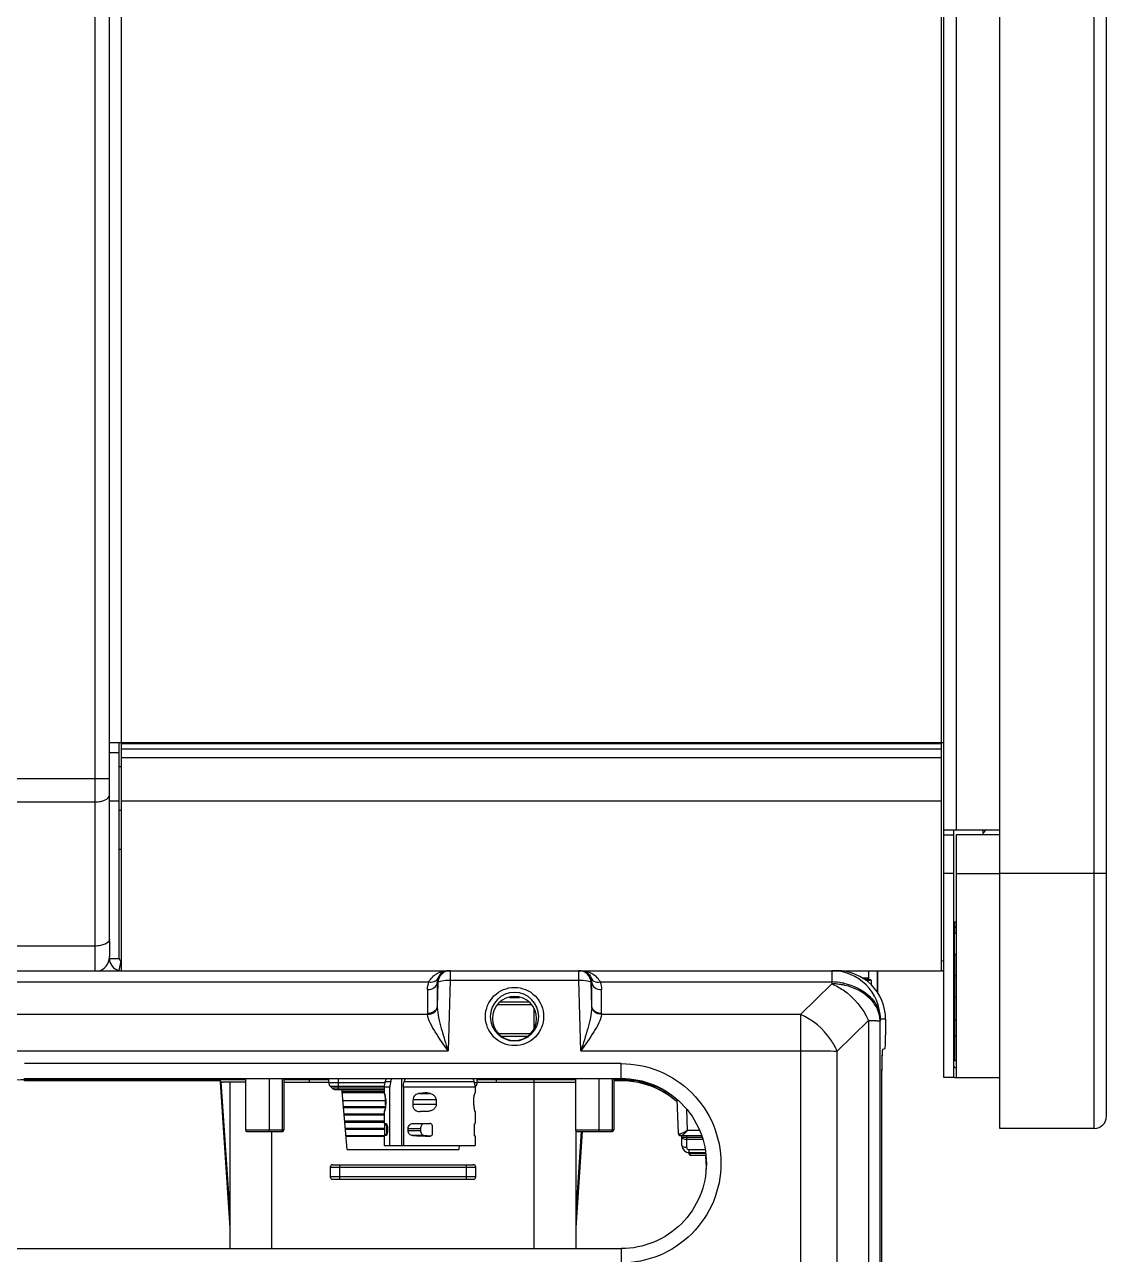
# Model space of a CAD drawing. Header units: millimetres. Extents: x 10297564 to 11610295, y -9287743 to -8409454.
# Drawn here: x 10508529 to 10513003, y -9101618 to -9096532 of the extents above; entities that cross this region are included whole.
import ezdxf

# ---------------------------------------------------------------- set-up
doc = ezdxf.new("R2010")
doc.units = ezdxf.units.MM
doc.header["$LTSCALE"] = 100
doc.layers.add('-0', color=7, linetype='Continuous')

# ---------------------------------------------------------------- blocks, each defined once
blk = doc.blocks.new('인버터 외형도')
at = {"layer": '-0', "linetype": 'Continuous'}
for p, q in [((107566, 35320.4), (107566, 46230.9)), ((107859.5, 35320.4), (107859.5, 46230.9)), ((107897.1, 35358), (107897.1, 46193.3)), ((107393, 35478.4), (107393, 46072.9)), ((104842.2, 35809.5), (104842.2, 45741.8)), ((107385.4, 35809.5), (107385.4, 45741.8)), ((104804.5, 35900.9), (104804.5, 45704.2)), ((107430.6, 45305.4), (107430.6, 36245.9)), ((104759.4, 39060), (104759.4, 35809.5)), ((104804.5, 36516.8), (107393, 36516.8)), ((104834.6, 35847.1), (104834.6, 36516.8)), ((104842.2, 36514.6), (107385.4, 36514.6)), ((104804.5, 36486.7), (104834.6, 36486.7)), ((104842.2, 36497.7), (107385.4, 36497.7)), ((104842.2, 36471.1), (107385.4, 36471.1)), ((104842.2, 36441.6), (104834.6, 36441.6)), ((104804.5, 36404.4), (104256.1, 36404.4)), ((104255.9, 36332.8), (104759.4, 36332.8)), ((104804.5, 36336.2), (104834.6, 36336.2)), ((104842.2, 36336.2), (107385.4, 36336.2)), ((104842.2, 36306.1), (104834.6, 36306.1)), ((107393, 36245.9), (107566, 36245.9)), ((107423.1, 36245.9), (107423.1, 35478.4)), ((107513.4, 36245.9), (107513.4, 36230.9)), ((107513.4, 36242), (107517.3, 36245.9)), ((107513.4, 36235.2), (107524, 36245.9)), ((107393, 36230.9), (107423.1, 36230.9)), ((107566, 36230.9), (107430.6, 36230.9)), ((107430.6, 36230.9), (107430.6, 35478.4)), ((104842.2, 36185.7), (104834.6, 36185.7)), ((107423.1, 36110.5), (107393, 36110.5)), ((107430.6, 36110.5), (107566, 36110.5)), ((107897.1, 36110.5), (107566, 36110.5)), ((107430.6, 35960.3), (107426.1, 35960.4)), ((107426.1, 35960.4), (107426.1, 35944.8)), ((107430.6, 35944.5), (107426.1, 35944.8)), ((107426.1, 35944.3), (107426.1, 35925.1)), ((104804.5, 35900.9), (104804.5, 35852)), ((107430.6, 35925), (107426.1, 35925.1)), ((107426.1, 35861), (107426.1, 35925.1)), ((104759.4, 35885.8), (104251.7, 35885.8)), ((107426.1, 35861), (107430.6, 35860.9)), ((107426.1, 35861), (107426.1, 35726.9)), ((104804.5, 35847.1), (104804.5, 35853.8)), ((104804.5, 35847.1), (104834.6, 35847.1)), ((104834.6, 35810.3), (104840.7, 35839.8)), ((104386.7, 35809.5), (107052.1, 35809.5)), ((105861.5, 35809.5), (105861.5, 35779.9)), ((106260.7, 35779.9), (106260.7, 35809.5)), ((107045.2, 35809.5), (107045.2, 35774.4)), ((107052.1, 35809.5), (107385.4, 35809.5)), ((107139.2, 35786.9), (107159.7, 35786.9)), ((107141.6, 35785.4), (107146.2, 35785.4)), ((107146.2, 35785.4), (107146.2, 35786.9)), ((107164.2, 35782.4), (107146.4, 35782.4)), ((107159.7, 35786.9), (107159.7, 35809.5)), ((107185.7, 35809.5), (107185.7, 35742.8)), ((107188.3, 35738.6), (107188.3, 35809.5)), ((107426.1, 35794.5), (107430.6, 35794.5)), ((104386.7, 35774.4), (105795.7, 35774.4)), ((105791.4, 35750.9), (105791.4, 35676.8)), ((105823.7, 35773), (105821.5, 35773)), ((105821.5, 35773), (105821.5, 35699)), ((105823.7, 35773), (105821.5, 35699)), ((105861.5, 35779.9), (105854.9, 35561)), ((105861.5, 35779.9), (106260.7, 35779.9)), ((106267.3, 35561), (106260.7, 35779.9)), ((106300.7, 35773), (106298.5, 35773)), ((106300.7, 35699), (106298.5, 35773)), ((106300.7, 35699), (106300.7, 35773)), ((106326.5, 35774.4), (107045.1, 35774.4)), ((106330.8, 35676.8), (106330.8, 35750.9)), ((106948, 35673.8), (107045.1, 35768.9)), ((107045.1, 35774.4), (107045.1, 35768.9)), ((107167.2, 35779.4), (107151.2, 35779.4)), ((107167.2, 35779.4), (107167.2, 35765)), ((106009.2, 35704.2), (106113.1, 35704.2)), ((106106.6, 35711.7), (106015.8, 35711.7)), ((106045.3, 35726.7), (106077, 35726.7)), ((107426.1, 35726.9), (107426.1, 35655.5)), ((107430.6, 35726.9), (107426.1, 35726.9)), ((105791.5, 35673.8), (104410.4, 35673.8)), ((106121.3, 35691.7), (106121.3, 35630.6)), ((106948, 35673.8), (106330.7, 35673.8)), ((106948, 35673.8), (106948, 34329.9)), ((107158.8, 35655.1), (107061.7, 35560)), ((107158.8, 35655.1), (107158.8, 34352.9)), ((107195.7, 35659.1), (107195.5, 35653.5)), ((107195.5, 34360.7), (107195.5, 35653.5)), ((107212.2, 35659.1), (107195.7, 35659.1)), ((107212.2, 35659.1), (107212.2, 35609)), ((107426.1, 35655.5), (107423.1, 35655.5)), ((107430.6, 35655.5), (107426.1, 35655.5)), ((107426.1, 35655.5), (107426.1, 35606.4)), ((106109.4, 35613.9), (106012.8, 35613.9)), ((106021.6, 35606.3), (106100.7, 35606.3)), ((107212.2, 35609), (107212.2, 35609.4)), ((107423.1, 35606.4), (107426.1, 35606.4)), ((107430.6, 35606.5), (107426.1, 35606.4)), ((107426.1, 35606.4), (107426.1, 35531.1)), ((104410.4, 35561), (105854.9, 35561)), ((106267.3, 35561), (106948, 35561)), ((107061.7, 34352), (107061.7, 35560)), ((107203.1, 35565.7), (107210.5, 35568.1)), ((106392.2, 35521.2), (104541.4, 35521.2)), ((106392.2, 35475.3), (106392.2, 35521.2)), ((107426.1, 35531.1), (107430.6, 35531.2)), ((104541.4, 35475.3), (106392.2, 35475.3)), ((104541.4, 35467.8), (104541.4, 35475.3)), ((105147.7, 35475.3), (105147.7, 35463.4)), ((105226.6, 35475.3), (105226.6, 35315.6)), ((105300.7, 35315.6), (105300.7, 35475.3)), ((105341.9, 35315.6), (105341.9, 35475.3)), ((105345.6, 35475.3), (105345.6, 35315.6)), ((105424.6, 35475.3), (105424.6, 35463.4)), ((105484.7, 35462.1), (105484.7, 35475.3)), ((105514.8, 35440.8), (105514.8, 35475.3)), ((105710.8, 35475.3), (105710.8, 35267.6)), ((105945.2, 35462.1), (105945.2, 35475.3)), ((106005.4, 35463.4), (106005.4, 35475.3)), ((106121.3, 35475.3), (106121.3, 34947.4)), ((106249.9, 35475.3), (106249.9, 35315.6)), ((106324.1, 35315.6), (106324.1, 35475.3)), ((106365.3, 35315.6), (106365.3, 35475.3)), ((106369, 35475.3), (106369, 35315.6)), ((106392.2, 35475.3), (106392.2, 35467.8)), ((107423.1, 35478.4), (107393, 35478.4)), ((107430.6, 35478.4), (107566, 35478.4)), ((104541.4, 35471.3), (105147.7, 35471.3)), ((105147.7, 35467.8), (104541.4, 35467.8)), ((105226.6, 35470.9), (105147.7, 35470.9)), ((105147.7, 35463.4), (105177.7, 35011.9)), ((105150.6, 35465), (105177.7, 35057.2)), ((105226.6, 35463.4), (105155.2, 35463.4)), ((105177.7, 35463.4), (105177.7, 34947.4)), ((105484.7, 35470.9), (105345.6, 35470.9)), ((105345.6, 35463.4), (105484.7, 35463.4)), ((105659, 35462.1), (105484.7, 35462.1)), ((105489.2, 35451.5), (105657, 35451.5)), ((105489.2, 35451.5), (105495.4, 35445.2)), ((105656.7, 35445.2), (105495.4, 35445.2)), ((105506, 35440.8), (105656.7, 35440.8)), ((105526.9, 35435), (105526.9, 35440.8)), ((105674.5, 35448.4), (105656.7, 35448.4)), ((105656.7, 35448.4), (105656.7, 35430.1)), ((105660, 35465.5), (105677.1, 35465.5)), ((105674.5, 35267.6), (105674.5, 35448.4)), ((105938.9, 35448.4), (105716.6, 35448.4)), ((105716.6, 35448.4), (105716.6, 35267.6)), ((105719.1, 35465.5), (105935.5, 35465.5)), ((105945.2, 35462.1), (105936.5, 35462.1)), ((105938.6, 35451.5), (105940.8, 35451.5)), ((105938.8, 35449.4), (105940.8, 35451.5)), ((105938.9, 35448.4), (105938.9, 35430.3)), ((106249.9, 35470.9), (105945.2, 35470.9)), ((105945.2, 35463.4), (106249.9, 35463.4)), ((106369, 35471.3), (106392.2, 35471.3)), ((106392.2, 35467.8), (106369, 35467.8)), ((105541.9, 35254.4), (105526.9, 35435)), ((105656.7, 35434.4), (105526.9, 35434.4)), ((105527.2, 35431.4), (105656.7, 35431.4)), ((105661.1, 35406.1), (105529.3, 35406.1)), ((105661.1, 35409.6), (105661.8, 35409.6)), ((105661.1, 35393), (105661.1, 35409.6)), ((105746.2, 35409.5), (105818.2, 35409.5)), ((105766.5, 35428.7), (105797.6, 35428.7)), ((105786.3, 35430.2), (105783.2, 35430.1)), ((105783.2, 35430.1), (105788.1, 35430.1)), ((105818.2, 35409.6), (105818.2, 35393)), ((105934.5, 35393), (105934.5, 35409.6)), ((105938.8, 35430.3), (105938.9, 35430.1)), ((105938.9, 35430.1), (105938.9, 35430.1)), ((106564.5, 35409.5), (106568.7, 35305.1)), ((105530.8, 35388.1), (105660.8, 35388.1)), ((105660.1, 35383.7), (105531.2, 35383.7)), ((105532.7, 35365.7), (105656.7, 35365.7)), ((105656.7, 35361.2), (105533, 35361.2)), ((105657.5, 35372.3), (105656.7, 35372.3)), ((105656.7, 35372.3), (105656.7, 35335.3)), ((105662, 35393), (105661.1, 35393)), ((105818.2, 35394.2), (105745.2, 35394.2)), ((105786.3, 35372.3), (105768.1, 35372.3)), ((105938.9, 35372.3), (105938.9, 35335.3)), ((106597.9, 35315.2), (106595.4, 35378.4)), ((105534.5, 35343.3), (105656.7, 35343.3)), ((105656.7, 35338.8), (105534.9, 35338.8)), ((105656.7, 35335.3), (105661.8, 35335.3)), ((105665.1, 35330.8), (105658.4, 35330.8)), ((105658.4, 35300.7), (105658.4, 35330.8)), ((105665.1, 35301.8), (105665.1, 35330.8)), ((105746.1, 35335.3), (105798.3, 35335.3)), ((105805.3, 35330.8), (105805.3, 35300.7)), ((105937.1, 35300.7), (105937.1, 35330.8)), ((105938, 35335.3), (105938.9, 35335.3)), ((105226.6, 35315.6), (105345.6, 35315.6)), ((105231.1, 35311.1), (105341.1, 35311.1)), ((105308.7, 34947.4), (105308.7, 35311.1)), ((105536.4, 35320.9), (105658.4, 35320.9)), ((105658.4, 35316.4), (105536.8, 35316.4)), ((105538.3, 35298.5), (105658.4, 35298.5)), ((105538.4, 35296.3), (105656.7, 35296.3)), ((105656.7, 35296.7), (105656.7, 35267.6)), ((105664.6, 35300.7), (105658.4, 35300.7)), ((105667.1, 35320.3), (105667.1, 35313.1)), ((105731.3, 35320.3), (105770.6, 35320.3)), ((105731.3, 35313.1), (105731.3, 35320.3)), ((105770.6, 35313.1), (105731.3, 35313.1)), ((105780.2, 35298.1), (105745.5, 35298.1)), ((105770.6, 35313.1), (105770.6, 35320.3)), ((105801.3, 35296.7), (105780.2, 35298.1)), ((105798.3, 35296.2), (105798, 35296.2)), ((105798.3, 35296.2), (105798, 35296.2)), ((105938.9, 35296.7), (105938, 35296.2)), ((105938, 35296.2), (105938, 35296.2)), ((105938.9, 35296.7), (105938.9, 35267.6)), ((106249.9, 35315.6), (106369, 35315.6)), ((106252.2, 34947.4), (106252.2, 35311.7)), ((106252.2, 35057.2), (106269.2, 35311.1)), ((106252.2, 35011.9), (106272.2, 35311.1)), ((106254.4, 35311.1), (106364.4, 35311.1)), ((106576.3, 35297.8), (106641.1, 35297.8)), ((106580.3, 35267.7), (106580.3, 35297.8)), ((106580.3, 35292.6), (106643.3, 35292.6)), ((106595.4, 35261.1), (106595.4, 35297.8)), ((106644.8, 35286), (106595.4, 35286)), ((106597.9, 35315.2), (106633.4, 35315.2)), ((107859.5, 35320.4), (107566, 35320.4)), ((105541.9, 35254.4), (105888.1, 35254.4)), ((105656.7, 35267.6), (105938.9, 35267.6)), ((105889.2, 35267.6), (105888.1, 35254.4)), ((106591.1, 35248.5), (106594.1, 35246.9)), ((106651.7, 35253.6), (106602.9, 35253.6)), ((106602.9, 35240.7), (106602.9, 35253.6)), ((106602.9, 35245.2), (106653.4, 35245.2)), ((106602.9, 35243.7), (106653.8, 35243.7)), ((106605.9, 35237.6), (106605.9, 35245.2)), ((106605.9, 35237.6), (106654.8, 35237.6)), ((105489.3, 35200), (105940.7, 35200)), ((105489.3, 35200), (105489.3, 35169.9)), ((105940.7, 35169.9), (105489.3, 35169.9)), ((105496.8, 35207.5), (105933.2, 35207.5)), ((105519.4, 35162.4), (105519.4, 35207.5)), ((105910.6, 35207.5), (105910.6, 35162.4)), ((105940.7, 35169.9), (105940.7, 35200)), ((105496.8, 35162.4), (105933.2, 35162.4)), ((104435.8, 34947.4), (106392.2, 34947.4)), ((106392.2, 34947.4), (106392.2, 34903))]:
    blk.add_line(p, q, dxfattribs=at)
for points in [[(107200.3, 34355.5), (107200.3, 35421.2), (107200.4, 35430.4), (107200.4, 35439.4), (107200.4, 35448.3), (107200.5, 35456.9), (107200.5, 35465.3), (107200.6, 35473.4), (107200.7, 35481.3), (107200.8, 35488.8), (107200.9, 35496.1), (107201, 35503), (107201.1, 35509.6), (107201.2, 35515.9), (107201.4, 35521.8), (107201.5, 35527.4), (107201.7, 35532.7), (107201.8, 35537.5), (107202, 35542.1), (107202.1, 35546.3), (107202.3, 35550.1), (107202.4, 35553.6), (107202.6, 35556.8), (107202.7, 35559.7), (107202.9, 35562.2), (107203.1, 35564.4), (107203.2, 35565.7)], [(106594.1, 35246.9), (106598.5, 35245.6), (106602.8, 35245.2)]]:
    blk.add_lwpolyline(points, dxfattribs=at)
for centre, radius, start, end in [((107426.1, 35957.4), 3.01, 89.5, 180), ((107425.7, 35941.5), 2.6, 168.3849, 179.9476), ((107478.4, 35947.6), 52.3, 183.109, 183.6004), ((107564.5, 38167.9), 2227.9, 266.4384, 266.5533), ((104759.4, 35852), 45.1, 283.0286, 0), ((104842.2, 35847.1), 37.6, 180, 258.463), ((104842.2, 35847.1), 7.52, 180, 270), ((107385.4, 35802), 37.6, 78.4336, 90), ((105857.8, 35774), 36.3, 160.5561, 174.4276), ((105861.6, 35771.7), 37.9, 90.0717, 177.9022), ((106260.7, 35771.7), 37.9, 2.098, 89.9284), ((106264.4, 35774), 36.3, 5.5587, 19.4408), ((107045.2, 35659), 150.5, 0.017, 89.9895), ((107061.7, 35659.1), 150.4, 0.005, 90.014), ((107143.1, 35785.4), 3.01, 311.6924, 0), ((107164.2, 35779.4), 3.01, 0, 90), ((107385.4, 35802), 7.52, 0, 90), ((105858.7, 35774), 37.2, 174.4278, 181.4114), ((106061.1, 35667), 75.2, 0.0087, 179.9913), ((106263.5, 35774), 37.2, 358.5854, 5.5584), ((107042.6, 35573), 195.8, 85.7494, 89.2694), ((107042.8, 35579.2), 195.3, 79.5045, 89.2804), ((107042.6, 35573.3), 195.5, 81.4414, 85.7561), ((107043, 35575.9), 192.9, 80.3525, 81.4362), ((107043.2, 35577), 191.8, 80.0491, 80.3518), ((107043.3, 35577.7), 191.1, 79.4791, 80.0493), ((107043.4, 35578.4), 190.4, 78.6963, 79.479), ((107043.6, 35583.9), 190.5, 78.9981, 79.4789), ((107043.7, 35584.4), 190, 78.2894, 78.9982), ((107043.6, 35579.4), 189.4, 77.0337, 78.6972), ((106061.1, 35661.1), 68.2, 0.0092, 179.9908), ((105910.3, 35697.8), 88.8, 179.2194, 181.2255), ((106061.1, 35667), 75.2, 180.0087, 359.9913), ((106211.8, 35697.8), 88.9, 358.7745, 0.7785), ((106061.1, 35661.1), 68.2, 180.0092, 359.9908), ((107426.1, 35534.1), 3.01, 180.0026, 270.9999), ((107430.6, 35516.1), 7.52, 180, 270), ((105381.1, 35579.1), 301.2, 337.8404, 339.8392), ((105325.4, 35574.8), 368.3, 342.7329, 344.3179), ((105367.5, 35574.8), 368.3, 342.7329, 344.318), ((106214.5, 35579.1), 301.2, 200.1608, 202.1596), ((107430.6, 35516.1), 37.6, 258.7387, 270), ((104541.4, 35170.5), 300.8, 89.9971, 126.9712), ((105155.2, 35470.9), 7.52, 180, 270), ((105499.8, 35462.1), 15, 180, 225), ((105506, 35455.9), 15, 225, 270), ((105701.8, 35448.4), 45.1, 157.8404, 180), ((105893.7, 35448.4), 45.1, 0, 22.1596), ((105930.2, 35462.1), 15, 315, 0), ((106392.2, 35196.8), 274.5, 52.1952, 90.0005), ((106392.1, 35202.7), 265.1, 76.6543, 89.9752), ((106392.2, 35203.7), 264, 50.1114, 90.0009), ((106392.3, 35204), 263.8, 72.2249, 76.6312), ((106392.1, 35203.5), 264.3, 63.2588, 72.2223), ((106391.9, 35203.3), 264.5, 57.9816, 63.2453), ((105971.2, 35416.4), 35.3, 158.9271, 159.8124), ((106392.1, 35203.5), 264.3, 50.3533, 57.9829), ((106392.8, 35197.6), 273.4, 51.4348, 52.1996), ((106392.6, 35204.2), 263.5, 49.8722, 50.344), ((106392.7, 35204.3), 263.3, 49.1281, 50.1188), ((106392.4, 35204), 263.7, 48.983, 49.8722), ((106392.9, 35197.7), 273.3, 51.0923, 51.4347), ((105671.7, 35330.8), 6.67, 174.701, 179.9903), ((107859.5, 35358), 37.6, 270, 0), ((105231.1, 35315.6), 4.51, 180, 270), ((105341.1, 35315.6), 4.51, 270, 0), ((105798.3, 35306.4), 10.2, 269.9986, 279.4548), ((105945.4, 35299.3), 8.16, 192.6311, 194.3647), ((106254.4, 35315.6), 4.51, 180, 270), ((106364.4, 35315.6), 4.51, 270, 0), ((106576.3, 35305.4), 7.52, 182.3184, 270), ((106602.9, 35267.7), 22.6, 180, 270), ((106605.9, 35240.7), 3.01, 180, 270), ((106391.3, 35203.7), 265, 3.7718, 7.4149), ((106392.1, 35203.8), 264.1, 359.9944, 7.3675), ((106392.1, 35203.7), 264.2, 2.8405, 3.7707), ((106393.3, 35203.8), 263, 0.0022, 2.8421), ((105496.8, 35200), 7.52, 90, 180), ((105496.8, 35169.9), 7.52, 180, 270), ((105933.2, 35200), 7.52, 0, 90), ((105933.2, 35169.9), 7.52, 270, 0), ((106391.8, 35203.8), 264.4, 355.1389, 359.9959)]:
    blk.add_arc(centre, radius, start, end, dxfattribs=at)
for centre, major_axis, ratio, start_param, end_param in [((107210.4, 35643.4), (0, 75.2), 0.026196, -3.132878, -2.045257), ((105797.8, 35419.5), (141.1, -10.7), 0.082815, 3.147846, 3.266322), ((105797.8, 34405.6), (-94.6, 2245.7), 0.046605, 1.10539, 1.11295), ((105797.8, 34405.6), (94.6, 2245.7), 0.046605, 1.109317, 1.116877), ((105797.8, 35419.5), (141.1, 10.7), 0.082815, 1.668121, 1.787739), ((105797.8, 35419.5), (141.1, 10.7), 0.082815, -0.098805, -0.006253), ((105797.8, 35300.7), (141.1, 4), 0.031784, 9.148898, 9.423867), ((105797.8, 35300.7), (141.1, -4), 0.031784, -1.949573, -1.567892), ((105797.8, 35300.7), (141.1, -4), 0.031784, 0.000911, 0.136072)]:
    blk.add_ellipse(centre, major_axis=major_axis, ratio=ratio, start_param=start_param, end_param=end_param, dxfattribs=at)
for points, knots in [([(104759.4, 36332.8), (104765.2, 36332.8), (104776.3, 36334), (104792.6, 36338.3), (104804.5, 36347.6), (104804.5, 36354.3)], [0, 0, 0, 0, 0.327919, 0.619131, 1, 1, 1, 1]), ([(107423.1, 35942.1), (107423.1, 35942.8), (107423.8, 35944.3), (107425.3, 35944.8), (107426.1, 35944.8)], [0, 0, 0, 0, 0.481127, 1, 1, 1, 1]), ([(107426.1, 35944.3), (107425.4, 35944.3), (107424.1, 35943.9), (107423.2, 35942.7), (107423.1, 35942)], [0, 0, 0, 0, 0.503549, 1, 1, 1, 1]), ([(104804.5, 35907.3), (104804.5, 35900.6), (104792.6, 35891.3), (104776.3, 35886.9), (104765.2, 35885.8), (104759.4, 35885.8)], [0, 0, 0, 0, 0.380869, 0.672081, 1, 1, 1, 1]), ([(107423.1, 35922.4), (107423.1, 35923.1), (107423.8, 35924.6), (107425.4, 35925.2), (107426.1, 35925.1)], [0, 0, 0, 0, 0.486143, 1, 1, 1, 1]), ([(107426.1, 35861), (107425.7, 35861), (107424.6, 35861), (107423.1, 35860.3), (107423.1, 35859.5)], [0, 0, 0, 0, 0.332742, 1, 1, 1, 1]), ([(105795.7, 35774.4), (105800.8, 35785.7), (105819.4, 35804), (105843.8, 35809.5), (105855.4, 35809.5)], [0, 0, 0, 0, 0.5163, 1, 1, 1, 1]), ([(105795.7, 35774.4), (105798, 35774.1), (105806.2, 35773.5), (105815, 35776.2), (105819.4, 35780.3)], [0, 0, 0, 0, 0.275837, 1, 1, 1, 1]), ([(105855.4, 35809.5), (105849.2, 35809.5), (105835.1, 35805.3), (105826.1, 35793.3), (105823.6, 35786.1)], [0, 0, 0, 0, 0.453808, 1, 1, 1, 1]), ([(105823.7, 35773), (105823.9, 35774.5), (105828.5, 35777), (105840.6, 35779.6), (105852.7, 35780.2), (105861.5, 35779.9)], [0, 0, 0, 0, 0.109799, 0.327148, 1, 1, 1, 1]), ([(106260.7, 35779.9), (106269.5, 35780.2), (106281.7, 35779.6), (106293.8, 35777), (106298.3, 35774.5), (106298.5, 35773)], [0, 0, 0, 0, 0.672846, 0.890197, 1, 1, 1, 1]), ([(106266.8, 35809.5), (106278.4, 35809.5), (106302.8, 35804), (106321.4, 35785.7), (106326.5, 35774.4)], [0, 0, 0, 0, 0.483697, 1, 1, 1, 1]), ([(106266.8, 35809.5), (106273.1, 35809.5), (106287.2, 35805.3), (106296.2, 35793.3), (106298.7, 35786.1)], [0, 0, 0, 0, 0.453801, 1, 1, 1, 1]), ([(106302.8, 35780.3), (106304.2, 35779), (106311.1, 35774.2), (106320.2, 35773.5), (106326.5, 35774.4)], [0, 0, 0, 0, 0.228936, 1, 1, 1, 1]), ([(107423.1, 35793), (107423.1, 35793.2), (107423.6, 35794.3), (107425.1, 35794.5), (107426.1, 35794.5)], [0, 0, 0, 0, 0.174514, 1, 1, 1, 1]), ([(105791.4, 35750.9), (105798.7, 35750.9), (105812.6, 35754.2), (105821.2, 35767), (105821.5, 35773)], [0, 0, 0, 0, 0.544883, 1, 1, 1, 1]), ([(105970.8, 35667.3), (105970.8, 35690.3), (105990.4, 35738.3), (106061.1, 35767.2), (106131.9, 35738.3), (106151.4, 35690.3), (106151.4, 35667.3)], [0, 0, 0, 0, 0.249988, 0.499993, 0.750002, 1, 1, 1, 1]), ([(106300.7, 35773), (106301.1, 35767), (106309.6, 35754.2), (106323.5, 35750.9), (106330.8, 35750.9)], [0, 0, 0, 0, 0.455118, 1, 1, 1, 1]), ([(107045.1, 35768.8), (107057.3, 35763.7), (107104.8, 35737.1), (107142.7, 35692.8), (107158.8, 35655.1)], [0, 0, 0, 0, 0.245382, 1, 1, 1, 1]), ([(107082.2, 35770.4), (107111.9, 35764.3), (107154.6, 35744.4), (107188.9, 35698.1), (107195.4, 35671.8), (107195.7, 35659.1)], [0, 0, 0, 0, 0.53576, 0.775784, 1, 1, 1, 1]), ([(107195.5, 35653.5), (107195.2, 35665.9), (107189, 35691.6), (107156.1, 35737.2), (107114.9, 35757.3), (107086.1, 35763.9)], [0, 0, 0, 0, 0.224742, 0.464792, 1, 1, 1, 1]), ([(107423.1, 35724), (107423.1, 35724.8), (107423.7, 35726.3), (107425.3, 35726.9), (107426.1, 35726.9)], [0, 0, 0, 0, 0.490638, 1, 1, 1, 1]), ([(105821.5, 35699), (105821.2, 35692.9), (105812.6, 35680.2), (105798.7, 35676.8), (105791.4, 35676.8)], [0, 0, 0, 0, 0.455117, 1, 1, 1, 1]), ([(105791.5, 35673.8), (105798.7, 35673.9), (105812.3, 35677.6), (105820.9, 35689.9), (105821.5, 35695.9)], [0, 0, 0, 0, 0.542473, 1, 1, 1, 1]), ([(105854.9, 35561), (105841.3, 35580.4), (105821.3, 35608.6), (105799.7, 35646), (105792.2, 35664.8), (105791.5, 35673.8)], [0, 0, 0, 0, 0.546202, 0.793956, 1, 1, 1, 1]), ([(105821.5, 35695.9), (105821.7, 35685.1), (105825.4, 35663), (105836.9, 35618), (105847.7, 35584), (105854.9, 35561)], [0, 0, 0, 0, 0.231659, 0.481026, 1, 1, 1, 1]), ([(106151.4, 35667.3), (106151.4, 35644.2), (106131.9, 35596.3), (106061.1, 35567.4), (105990.4, 35596.3), (105970.8, 35644.2), (105970.8, 35667.3)], [0, 0, 0, 0, 0.249988, 0.499993, 0.750002, 1, 1, 1, 1]), ([(106300.7, 35695.9), (106300.5, 35685.1), (106296.8, 35663), (106285.3, 35618), (106274.5, 35584), (106267.3, 35561)], [0, 0, 0, 0, 0.231659, 0.481026, 1, 1, 1, 1]), ([(106330.7, 35673.8), (106330, 35664.8), (106322.6, 35646), (106300.9, 35608.6), (106280.9, 35580.4), (106267.3, 35561)], [0, 0, 0, 0, 0.20604, 0.453796, 1, 1, 1, 1]), ([(106330.8, 35676.8), (106323.5, 35676.8), (106309.6, 35680.2), (106301.1, 35692.9), (106300.7, 35699)], [0, 0, 0, 0, 0.544882, 1, 1, 1, 1]), ([(106330.7, 35673.8), (106323.5, 35673.9), (106310, 35677.6), (106301.3, 35689.9), (106300.7, 35695.9)], [0, 0, 0, 0, 0.542478, 1, 1, 1, 1]), ([(107061.7, 35560), (107056.5, 35572.4), (107029.8, 35619.8), (106985.7, 35657.9), (106948, 35673.8)], [0, 0, 0, 0, 0.247329, 1, 1, 1, 1]), ([(107158.8, 35655.1), (107163.8, 35655), (107172.7, 35654.7), (107184.1, 35654.6), (107191, 35653.8), (107194.7, 35654), (107195.5, 35653.5)], [0, 0, 0, 0, 0.41303, 0.722991, 0.92035, 1, 1, 1, 1]), ([(106948, 35561), (106958.7, 35561), (106996.6, 35560.9), (107034.5, 35560.6), (107061.7, 35560)], [0, 0, 0, 0, 0.281245, 1, 1, 1, 1]), ([(107200.3, 35418.4), (107200.3, 35448.7), (107200.9, 35497.8), (107201.6, 35546.9), (107203.1, 35565.7)], [0, 0, 0, 0, 0.617345, 1, 1, 1, 1]), ([(106392.2, 35521.2), (106432.4, 35521.2), (106513.7, 35505.1), (106616.5, 35436.4), (106685.3, 35333.5), (106709.4, 35212.1), (106685.3, 35090.7), (106616.5, 34987.8), (106513.7, 34919.1), (106432.4, 34903), (106392.2, 34903)], [0, 0, 0, 0, 0.125009, 0.250012, 0.375009, 0.499999, 0.624989, 0.749985, 0.874989, 1, 1, 1, 1]), ([(106392.2, 35475.3), (106426.5, 35475.3), (106496, 35461.6), (106583.7, 35402.8), (106642.5, 35315), (106663.1, 35211.3), (106642.5, 35107.7), (106583.7, 35019.8), (106496, 34961.1), (106426.5, 34947.4), (106392.2, 34947.4)], [0, 0, 0, 0, 0.125014, 0.250018, 0.375012, 0.5, 0.624988, 0.749982, 0.874986, 1, 1, 1, 1]), ([(105661.1, 35409.6), (105661.1, 35412), (105660.6, 35418.4), (105658.9, 35424.7), (105657.5, 35428.6)], [0, 0, 0, 0, 0.362284, 1, 1, 1, 1]), ([(105661.8, 35409.5), (105661.7, 35412), (105661.4, 35416.5), (105660.4, 35422.4), (105659.1, 35426.2), (105658.2, 35428.2), (105657.7, 35428.7)], [0, 0, 0, 0, 0.37681, 0.686298, 0.895687, 1, 1, 1, 1]), ([(105766.5, 35428.7), (105761.6, 35428.2), (105751.5, 35424.5), (105746.5, 35414.5), (105746.2, 35409.5)], [0, 0, 0, 0, 0.497659, 1, 1, 1, 1]), ([(105818.2, 35409.6), (105818.2, 35413), (105814.9, 35419.7), (105806.4, 35425.6), (105796.6, 35429.4), (105789.7, 35430.3), (105786.3, 35430.3)], [0, 0, 0, 0, 0.246833, 0.497162, 0.748589, 1, 1, 1, 1]), ([(105934.5, 35409.6), (105934.5, 35412), (105935, 35418.4), (105936.6, 35424.7), (105938.1, 35428.6)], [0, 0, 0, 0, 0.362284, 1, 1, 1, 1]), ([(105938.3, 35429.1), (105938.3, 35429.3), (105938.5, 35429.6), (105938.6, 35430.1), (105938.8, 35430.2)], [0, 0, 0, 0, 0.382016, 1, 1, 1, 1]), ([(105938.8, 35430.2), (105938.8, 35430.2), (105938.8, 35430.3), (105938.8, 35430.3), (105938.8, 35430.3)], [0, 0, 0, 0, 0.582325, 1, 1, 1, 1]), ([(105657.1, 35373), (105657, 35372.8), (105656.9, 35372.7), (105656.8, 35372.3), (105656.7, 35372.3)], [0, 0, 0, 0, 0.716317, 1, 1, 1, 1]), ([(105661.1, 35393), (105661.1, 35388.3), (105659.9, 35381.5), (105657.9, 35375), (105657.1, 35373)], [0, 0, 0, 0, 0.677939, 1, 1, 1, 1]), ([(105657.5, 35372.3), (105657.7, 35372.3), (105658.2, 35372.8), (105659.3, 35374.7), (105660.7, 35379), (105661.9, 35385.8), (105662.1, 35391.3), (105662.1, 35394.2)], [0, 0, 0, 0, 0.028624, 0.083603, 0.28711, 0.608635, 1, 1, 1, 1]), ([(105745.2, 35394.2), (105745, 35391.2), (105746, 35385.1), (105753, 35375.2), (105762.4, 35372.3), (105768.1, 35372.3)], [0, 0, 0, 0, 0.256835, 0.508611, 1, 1, 1, 1]), ([(105818.2, 35393), (105818.2, 35389.6), (105814.9, 35382.9), (105806.4, 35377), (105796.6, 35373.2), (105789.7, 35372.3), (105786.3, 35372.3)], [0, 0, 0, 0, 0.246813, 0.497162, 0.748614, 1, 1, 1, 1]), ([(105934.5, 35393), (105934.5, 35388.3), (105935.6, 35381.5), (105937.6, 35375), (105938.5, 35373)], [0, 0, 0, 0, 0.677939, 1, 1, 1, 1]), ([(105938.5, 35373), (105938.5, 35372.8), (105938.6, 35372.7), (105938.7, 35372.3), (105938.8, 35372.3)], [0, 0, 0, 0, 0.716317, 1, 1, 1, 1]), ([(105658.4, 35330.8), (105658.4, 35332), (105658.3, 35333.5), (105657.9, 35334.9), (105657.6, 35335.3), (105657.5, 35335.3)], [0, 0, 0, 0, 0.746491, 0.922424, 1, 1, 1, 1]), ([(105661.8, 35335.3), (105662.5, 35335.3), (105664.1, 35333.9), (105666.4, 35329), (105667.1, 35324), (105667.1, 35320.3)], [0, 0, 0, 0, 0.121819, 0.335457, 1, 1, 1, 1]), ([(105731.3, 35320.3), (105731.3, 35324.2), (105734.3, 35332.3), (105742.4, 35335.3), (105746.1, 35335.3)], [0, 0, 0, 0, 0.512744, 1, 1, 1, 1]), ([(105770.6, 35320.3), (105770.6, 35322.2), (105771.1, 35325.9), (105773.2, 35330.9), (105776.4, 35334.4), (105779.3, 35335.3), (105780.7, 35335.3)], [0, 0, 0, 0, 0.293526, 0.563674, 0.796888, 1, 1, 1, 1]), ([(105805.3, 35330.8), (105805.3, 35332.2), (105802.8, 35334.8), (105799.8, 35335.3), (105798.3, 35335.3)], [0, 0, 0, 0, 0.490685, 1, 1, 1, 1]), ([(105937.1, 35330.8), (105937.1, 35332), (105937.2, 35333.5), (105937.6, 35334.9), (105937.9, 35335.3), (105938, 35335.3)], [0, 0, 0, 0, 0.746491, 0.922424, 1, 1, 1, 1]), ([(105298.6, 35311.1), (105298.7, 35311.1), (105299.4, 35311.2), (105299.9, 35311.9), (105300.1, 35312.4)], [0, 0, 0, 0, 0.204333, 1, 1, 1, 1]), ([(105300.1, 35312.4), (105300.2, 35312.6), (105300.6, 35313.6), (105300.7, 35314.8), (105300.7, 35315.6)], [0, 0, 0, 0, 0.223355, 1, 1, 1, 1]), ([(105658.3, 35298.5), (105658.3, 35298.6), (105658.4, 35299.4), (105658.4, 35300.1), (105658.4, 35300.7)], [0, 0, 0, 0, 0.218582, 1, 1, 1, 1]), ([(105667.1, 35313.1), (105667.1, 35309.5), (105666.4, 35304.6), (105664.2, 35299.6), (105662.7, 35298.2), (105662, 35298.1)], [0, 0, 0, 0, 0.656209, 0.872981, 1, 1, 1, 1]), ([(105745.5, 35298.1), (105741.9, 35298.2), (105734.2, 35301.4), (105731.3, 35309.3), (105731.3, 35313.1)], [0, 0, 0, 0, 0.487002, 1, 1, 1, 1]), ([(105780.2, 35298.1), (105777.5, 35298.2), (105773.4, 35301.6), (105771.1, 35307.5), (105770.6, 35311.2), (105770.6, 35313.1)], [0, 0, 0, 0, 0.431316, 0.704478, 1, 1, 1, 1]), ([(105805.3, 35300.7), (105805.3, 35299.5), (105803.6, 35297.3), (105801.2, 35296.6), (105800, 35296.4)], [0, 0, 0, 0, 0.492981, 1, 1, 1, 1]), ([(105937.4, 35297.5), (105937.4, 35297.7), (105937.2, 35298.8), (105937.1, 35299.9), (105937.1, 35300.7)], [0, 0, 0, 0, 0.189731, 1, 1, 1, 1]), ([(105938, 35296.2), (105937.9, 35296.2), (105937.6, 35296.7), (105937.5, 35297), (105937.5, 35297.3)], [0, 0, 0, 0, 0.304171, 1, 1, 1, 1]), ([(106321.9, 35311.1), (106322, 35311.1), (106322.8, 35311.2), (106323.2, 35311.9), (106323.4, 35312.4)], [0, 0, 0, 0, 0.204333, 1, 1, 1, 1]), ([(106323.4, 35312.4), (106323.5, 35312.6), (106323.9, 35313.6), (106324.1, 35314.8), (106324.1, 35315.6)], [0, 0, 0, 0, 0.223355, 1, 1, 1, 1]), ([(106568.7, 35305.1), (106568.7, 35304.9), (106569.4, 35304.1), (106570.5, 35304), (106571.4, 35303.8)], [0, 0, 0, 0, 0.123295, 1, 1, 1, 1]), ([(106571.4, 35303.8), (106575.3, 35303.2), (106585, 35306.9), (106593.2, 35311.8), (106597.9, 35315.2)], [0, 0, 0, 0, 0.400851, 1, 1, 1, 1]), ([(106578.2, 35297.8), (106576.6, 35297.8), (106573.4, 35299.1), (106571.7, 35302.2), (106571.4, 35303.8)], [0, 0, 0, 0, 0.488125, 1, 1, 1, 1]), ([(106578.2, 35297.8), (106579.5, 35297.8), (106582.7, 35299.6), (106589.5, 35305.1), (106594.5, 35310.9), (106597.9, 35315.2)], [0, 0, 0, 0, 0.149346, 0.379343, 1, 1, 1, 1]), ([(106595.4, 35286), (106591.8, 35286), (106586.3, 35286.4), (106580.3, 35290.5), (106580.3, 35292.6)], [0, 0, 0, 0, 0.625875, 1, 1, 1, 1]), ([(106595.4, 35261.1), (106591.8, 35261.1), (106586.3, 35261.5), (106580.3, 35265.6), (106580.3, 35267.7)], [0, 0, 0, 0, 0.626315, 1, 1, 1, 1]), ([(106602.9, 35253.6), (106600.9, 35253.6), (106596.7, 35255.2), (106595.9, 35259.3), (106595.4, 35261.1)], [0, 0, 0, 0, 0.514832, 1, 1, 1, 1])]:
    blk.add_open_spline(points, degree=3, knots=knots, dxfattribs=at)
for points in [[(105819.4, 35780.3), (105821.1, 35781.9), (105822.6, 35784), (105823.6, 35786.1)], [(106298.7, 35786.1), (106299.6, 35784), (106301.1, 35781.9), (106302.8, 35780.3)], [(105791.4, 35750.9), (105791.4, 35758.9), (105792.9, 35767), (105795.7, 35774.4)], [(106326.5, 35774.4), (106329.4, 35767), (106330.8, 35758.9), (106330.8, 35750.9)], [(105791.4, 35676.8), (105791.4, 35675.8), (105791.4, 35674.8), (105791.6, 35673.8)], [(106330.7, 35673.8), (106330.8, 35674.8), (106330.9, 35675.8), (106330.8, 35676.8)], [(105677.1, 35465.5), (105675.4, 35460), (105674.5, 35454.2), (105674.5, 35448.4)], [(105716.6, 35448.4), (105716.6, 35454.2), (105717.4, 35460), (105719.1, 35465.5)], [(105338.1, 35311.1), (105338.4, 35311.1), (105338.8, 35311.1), (105339.1, 35311.2)], [(105339.1, 35311.2), (105339.7, 35311.4), (105340.4, 35311.9), (105340.8, 35312.4)], [(105340.8, 35312.4), (105341.5, 35313.3), (105341.9, 35314.5), (105341.9, 35315.6)], [(105658.1, 35297.3), (105658.2, 35297.7), (105658.2, 35298.1), (105658.3, 35298.5)], [(106361.4, 35311.1), (106361.7, 35311.1), (106362.1, 35311.1), (106362.4, 35311.2)], [(106362.4, 35311.2), (106363.1, 35311.4), (106363.7, 35311.9), (106364.1, 35312.4)], [(106364.1, 35312.4), (106364.9, 35313.3), (106365.3, 35314.5), (106365.3, 35315.6)]]:
    blk.add_open_spline(points, degree=3, dxfattribs=at)

msp = doc.modelspace()

# ---------------------------------------------------------------- block references
at = {"xscale": 1.333333333333333, "yscale": 1.333333333333333, "zscale": 1.333333333333333}
msp.add_blockref('인버터 외형도', (10369140.6, -9148191), dxfattribs=at)

doc.saveas('drawing.dxf')
